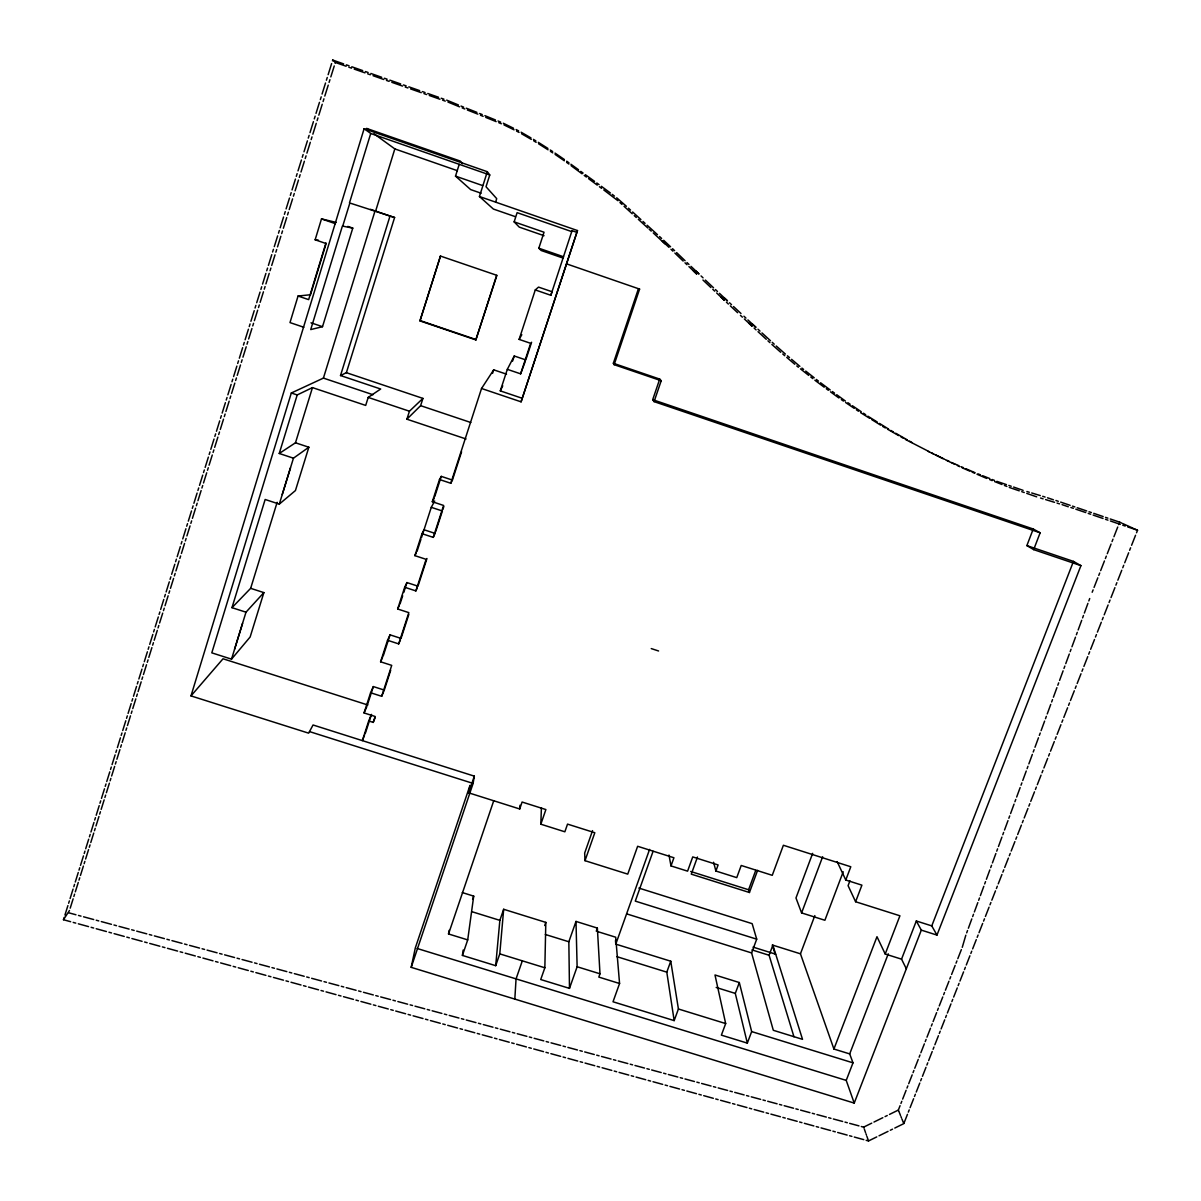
<?xml version="1.0" encoding="UTF-8"?>
<svg xmlns="http://www.w3.org/2000/svg" width="1201" height="1201" viewBox="0 0 1201 1201"><rect width="100%" height="100%" fill="white"/><g stroke="black" fill="none" stroke-linecap="round" stroke-linejoin="round"><path stroke-width="1.5" d="M615.482 940.488L615.783 944.136L670.759 961.22L678.415 1008.99L674.166 1020.61L613.02 1001.784L619.566 983.514L598.819 977.089L599.99 973.801L597.362 928.088L576 921.422L577.126 966.745L569.484 988.378L540.72 979.536L544.849 967.781L545.809 922.383L503.669 909.277L499.856 920.356L495.698 965.679L462.415 955.426L463.166 950.066M906.32 968.787L901.546 959.164L885.212 954.014L899.924 915.793L855.607 901.741L861.913 885.152L845.774 880.018L850.788 866.762L783.382 845.264L772.258 875.319L741.212 865.471L736.753 877.631L715.886 871.025L718.108 864.945L692.737 856.913L687.588 871.16L670.999 865.921L673.926 857.754L637.641 846.285L627.748 874.133L585.007 860.682L594.81 832.728L567.533 824.111L564.86 831.798L540.84 824.201L541.396 807.688M514.824 999.097L516.055 978.89L522.33 960.83M901.546 959.164L916.318 920.987L921.317 930.129L854.226 1103.088L411.192 967.345L415.321 947.919L470.011 785.319L468.705 792.84L519.718 808.979L519.988 805.24M495.698 965.679L499.781 953.879L503.669 909.277M462.415 955.426L467.714 939.888L473.704 896.126L462.295 892.568M467.714 939.888L448.528 933.973L449.129 930.355M411.192 967.345L473.104 783.427L474.32 776.146L313.056 724.984L308.642 733.165L190.989 695.904L364.113 128.732L487.336 171.713L489.768 174.971L486.015 186.74L496.719 198.645L495.608 202.113M364.473 735.492L362.342 740.612L368.707 720.96L373.211 722.401L375.132 716.472L364.053 712.944L370.584 692.752L381.678 696.295L391.721 665.369L380.582 661.796L387.533 640.283L398.687 643.886L408.82 612.63L397.651 608.997L404.677 587.259L415.876 590.907L426.115 559.336L414.885 555.643L421.986 533.679L433.246 537.372L443.604 505.456L432.315 501.718L439.491 479.514L450.795 483.267L481.541 388.493L521.084 401.84L577.486 230.562L479.439 196.514L487.336 171.713M310.158 294.77L298.058 296.031L289.996 322.589L303.808 327.257M325.801 243.443L315.142 239.795L321.493 218.897L336.205 222.41M325.966 242.917L308.657 299.634L298.058 296.031M310.308 295.341L325.906 244.208M373.001 394.724L323.414 378.105L291.318 392.997L211.796 652.849L231.523 659.154L250.138 636.995L263.875 592.603L250.649 588.34L231.973 607.676L245.995 612.18L263.875 592.603M364.113 128.732L370.734 133.476L349.476 202.909L394.604 217.486L346.383 372.685L340.514 375.538L390.01 216.06L370.539 209.349M342.72 226.133L349.566 203.96M231.973 607.676L265.151 499.481L279.293 504.12L295.431 490.563L308.852 447.222L295.476 442.794L279.248 453.483L293.449 458.181L308.852 447.222M279.248 453.483L297.202 394.949L312.47 387.608L365.689 405.413L368.212 397.411L380.672 389.019L340.514 375.538M352.779 228.115L342.39 226.073L310.714 329.584L322.514 326.687L352.779 228.115L347.81 226.404M250.649 588.34L277.146 502.303M295.476 442.794L312.47 387.608M231.523 659.154L245.995 612.18M279.293 504.12L293.449 458.181M323.414 378.105L375.042 210.896M375.673 210.956L394.829 148.909L374.021 133.791M70.649 921.707L63.473 919.726L64.208 917.384M64.944 915.027L67.902 905.614M68.637 903.257L69.373 900.9M70.108 898.543L73.066 889.1M73.816 886.728L74.552 884.371M75.288 881.999L78.26 872.511M79.011 870.14L79.746 867.768M80.497 865.396L83.469 855.893M84.22 853.506L84.956 851.119M85.706 848.747L88.694 839.199M89.444 836.812L90.195 834.41M90.946 832.023L93.948 822.445M94.699 820.058L95.449 817.656M96.2 815.254L99.203 805.646M99.953 803.244L100.719 800.842M101.469 798.425L104.487 788.787M105.238 786.37L106.003 783.953M106.754 781.536L109.786 771.868M110.537 769.451L111.303 767.019M112.053 764.602L115.101 754.889M115.866 752.457L116.617 750.024M117.383 747.592L120.43 737.849M121.196 735.417L121.962 732.97M122.727 730.538L125.79 720.765M126.555 718.318L127.321 715.871M128.087 713.424L131.164 703.606M131.93 701.159L132.695 698.697M133.476 696.235L136.554 686.402M137.319 683.939L138.1 681.462M138.866 679L141.958 669.122M142.739 666.645L143.504 664.183M144.285 661.706L147.393 651.798M148.173 649.306L148.939 646.829M149.72 644.352L152.842 634.398M153.623 631.906L154.404 629.414M155.184 626.922L158.307 616.954M159.087 614.447L159.868 611.955M160.649 609.447L163.786 599.434M164.567 596.927L165.363 594.42M166.143 591.913L169.296 581.854M170.077 579.347L170.872 576.825M171.653 574.303L174.821 564.23M175.601 561.708L176.397 559.171M177.193 556.648L180.36 546.53M181.156 543.993L181.952 541.456M182.747 538.919L185.915 528.77M186.71 526.218L187.521 523.681M188.317 521.144L191.499 510.95M192.295 508.398L193.106 505.846M193.901 503.294L197.099 493.056M197.91 490.503L198.705 487.936M199.516 485.369L202.729 475.116M203.524 472.548L204.335 469.966M205.146 467.399L208.374 457.101M209.169 454.518L209.98 451.936M210.791 449.354L214.033 439.026M214.844 436.443L215.655 433.846M216.465 431.264L219.708 420.89M220.519 418.293L221.329 415.696M222.155 413.084L225.413 402.68M226.223 400.068L227.049 397.471M227.86 394.859L231.132 384.41M231.958 381.798L232.769 379.186M233.594 376.559L236.882 366.08M237.693 363.453L238.519 360.825M239.344 358.198L242.632 347.674M243.458 345.047L244.283 342.405M245.109 339.778L248.427 329.209M249.253 326.567L250.078 323.925M250.904 321.283L254.222 310.684M255.062 308.026L255.888 305.369M256.714 302.712L260.047 292.083M260.887 289.426L261.713 286.754M262.554 284.097L265.901 273.423M266.727 270.75L267.568 268.078M268.408 265.391L271.756 254.687M272.597 252L273.438 249.313M274.278 246.64L277.656 235.891M278.497 233.189L279.338 230.502M280.178 227.8L283.556 217.021M284.412 214.318L285.253 211.616M286.093 208.914L289.486 198.075M290.342 195.373L291.182 192.655M292.038 189.938L295.446 179.069M296.302 176.352L297.142 173.635M297.998 170.902L301.421 160.003M302.277 157.271L303.132 154.539M303.988 151.806L307.411 140.847M308.267 138.115L309.137 135.368M309.993 132.635L313.431 121.646M314.287 118.884L315.157 116.137M316.013 113.389L319.466 102.355M320.337 99.593L321.207 96.831M322.063 94.068L325.531 83.004M326.402 80.227L327.272 77.465M328.143 74.687L331.611 63.578M332.482 60.801L332.722 60.05L343.636 63.893M63.473 919.726L69.478 910.478M70.213 908.151L73.126 898.828M73.862 896.501L74.597 894.175M75.318 891.833L78.26 882.48M78.996 880.138L79.731 877.796M80.452 875.454L83.394 866.071M84.145 863.714L84.881 861.372M85.616 859.015L88.559 849.602M89.309 847.245L90.045 844.888M90.781 842.532L93.738 833.089M94.489 830.717L95.224 828.345M95.975 825.988L98.947 816.5M99.683 814.128L100.434 811.756M101.169 809.384L104.157 799.866M104.907 797.494L105.643 795.107M106.394 792.72L109.381 783.187M110.132 780.8L110.882 778.398M111.633 776.011L114.635 766.433M115.386 764.046L116.137 761.644M116.887 759.242L119.905 749.634M120.655 747.232L121.406 744.83M122.172 742.413L125.189 732.775M125.94 730.358L126.706 727.941M127.456 725.539L130.489 715.856M131.254 713.439L132.02 711.007M132.771 708.59L135.818 698.877M136.584 696.46L137.334 694.028M138.1 691.596L141.163 681.853M141.913 679.406L142.679 676.974M143.444 674.527L146.507 664.754M147.288 662.306L148.053 659.859M148.819 657.412L151.896 647.609M152.662 645.162L153.428 642.7M154.208 640.238L157.286 630.405M158.052 627.943L158.832 625.466M159.598 623.004L162.705 613.126M163.471 610.663L164.252 608.186M165.032 605.709L168.125 595.801M168.906 593.324L169.686 590.847M170.467 588.355L173.59 578.417M174.37 575.925L175.151 573.432M175.931 570.94L179.054 560.972M179.835 558.48L180.615 555.973M181.411 553.481L184.549 543.468M185.329 540.96L186.11 538.453M186.906 535.946L190.043 525.888M190.839 523.381L191.635 520.859M192.415 518.352L195.583 508.263M196.364 505.741L197.159 503.219M197.955 500.682L201.122 490.578M201.918 488.041L202.714 485.504M203.509 482.967L206.692 472.819M207.488 470.282L208.283 467.729M209.079 465.192L212.277 454.999M213.072 452.447L213.868 449.895M214.679 447.342L217.876 437.119M218.687 434.567L219.483 432M220.293 429.448L223.506 419.179M224.317 416.612L225.112 414.045M225.923 411.478L229.151 401.179M229.961 398.597L230.772 396.03M231.568 393.448L234.811 383.119M235.621 380.522L236.432 377.94M237.243 375.358L240.5 364.984M241.311 362.387L242.122 359.79M242.947 357.192L246.205 346.789M247.016 344.192L247.841 341.579M248.652 338.967L251.925 328.534M252.75 325.921L253.561 323.294M254.387 320.682L257.675 310.203M258.5 307.576L259.311 304.964M260.137 302.337L263.439 291.813M264.265 289.186L265.091 286.559M265.916 283.916L269.219 273.363M270.045 270.72L270.886 268.078M271.711 265.436L275.029 254.837M275.855 252.195L276.695 249.538M277.521 246.881L280.854 236.252M281.695 233.594L282.52 230.937M283.361 228.265L286.709 217.606M287.534 214.934L288.375 212.262M289.216 209.59L292.579 198.886M293.419 196.198L294.26 193.526M295.101 190.839L298.464 180.09M299.304 177.403L300.145 174.715M300.986 172.028L304.378 161.249M305.219 158.547L306.06 155.845M306.916 153.143L310.308 142.319M311.149 139.616L312.005 136.899M312.861 134.182L316.253 123.328M317.109 120.61L317.965 117.893M318.82 115.176L322.228 104.277M323.084 101.545L323.94 98.812M324.795 96.08L328.233 85.136M329.089 82.404L329.945 79.656M330.815 76.924L334.253 65.95M335.109 63.188L335.154 62.287M481.091 193.211L470.657 189.593L455.509 176.127L459.232 164.312M419.96 320.907L440.467 256.068L419.96 320.907L475.851 339.898L496.899 275.344L440.467 256.068M466.048 438.981L406.899 419.194L409.436 411.222L422.932 398.402L346.383 372.685M406.899 419.194L420.62 405.668L422.932 398.402M475.851 339.898L496.644 275.374M544.023 235.696L519.267 227.124L514.148 221.87L517.121 212.652L571.736 231.613L572.036 230.682L576.675 232.288M367.431 704.837L373.331 686.582L384.275 690.08L390.7 670.263M383.194 656.061L390.055 634.849L401.044 638.407L408.82 614.432M400.023 604.013L402.68 595.771M403.746 592.468L406.944 582.575L417.978 586.178L426.971 558.51M417.017 551.424L420.935 539.339M421.491 537.613L431.279 507.332L434.687 500.997M434.747 496.583L441.277 476.377L452.417 480.085L461.589 451.801M365.194 733.781L371.469 714.4L368.707 720.96M435.663 531.683L442.388 510.995L431.279 507.332M442.869 509.494L443.845 506.477M492.56 373.346L493.701 369.833L506.537 374.172M538.829 248.217L563.494 256.744L563.059 258.065L541.156 250.499L538.829 248.217L544.038 232.228L514.148 221.87M522.12 398.252L500.292 390.88L507.317 369.338L514.253 355.991L525.798 359.91L531.593 342.24M507.317 369.338L520.634 373.841L530.647 343.321L519.132 339.403L535.286 289.936L538.528 287.099L552.01 291.723L550.839 295.281L535.286 289.936M512.587 361.096L514.253 355.991M550.839 295.281L572.036 230.682M521.084 401.84L577.486 230.562M468.705 792.84L474.32 776.146M614.146 364.684L613.351 363.272L638.407 288.78L639.593 289.096L614.146 364.684L661.211 380.732L654.08 401.629L1040.141 532.794L1033.671 549.623L1080.93 565.641L936.975 935.084L921.317 930.129M448.528 933.973L493.746 800.707M472.609 899.369L473.704 896.126M654.08 401.629L652.698 399.678L659.724 379.096L613.351 363.272M519.718 808.979L522.09 802.028L545.885 809.564L540.84 824.201M544.699 925.536L545.809 922.383M592.543 830.627L584.677 853.055L585.007 860.682M569.484 988.378L568.839 941.764L576 921.422M596.281 931.18L597.362 928.088M615.783 944.136L649.591 849.392M653.089 851.284L635.284 901.11L756.705 939.167L751.601 952.933L773.309 1030.293L802.523 1039.33L772.859 945.172L800.451 953.819L833.914 1049.028L849.692 1053.908L852.995 1062.84L846.225 1080.405L854.226 1103.088M697.481 857.019L691.281 874.148L749.439 892.508L757.606 870.35M674.166 1020.61L666.795 972.149L670.759 961.22M965.829 935.189L962.256 947.349M966.685 932.862L967.526 930.55M968.381 928.223L971.804 918.915M972.66 916.603L973.516 914.276M974.371 911.949L977.809 902.627M978.665 900.3L979.521 897.958M980.376 895.631L983.814 886.293M984.67 883.951L985.541 881.624M986.396 879.282L989.834 869.929M990.705 867.587L991.561 865.245M992.431 862.903L995.869 853.521M996.74 851.179L997.596 848.837M998.466 846.495L1001.919 837.097M1002.79 834.74L1003.646 832.398M1004.516 830.041L1007.984 820.628M1008.855 818.271L1009.711 815.914M1010.581 813.557L1014.049 804.13M1014.92 801.758L1015.791 799.401M1016.662 797.044L1020.144 787.586M1021.015 785.214L1021.886 782.857M1022.757 780.485L1026.239 771.012M1027.11 768.64L1027.981 766.268M1028.852 763.896L1032.35 754.408M1033.22 752.036L1034.106 749.664M1034.977 747.277L1038.475 737.774M1039.345 735.387L1040.231 733M1041.102 730.628L1044.615 721.095M1045.486 718.708L1046.371 716.321M1047.242 713.934L1050.755 704.386M1051.641 701.985L1052.526 699.598M1053.397 697.211L1056.925 687.633M1057.811 685.246L1058.682 682.844M1059.567 680.442L1063.095 670.849M1063.981 668.447L1064.867 666.045M1065.752 663.658L1069.28 654.035M1070.166 651.633L1071.052 649.231M1071.938 646.814L1075.495 637.191M1076.381 634.774L1077.267 632.357M1078.153 629.955L1081.711 620.301M1082.596 617.884L1083.482 615.467M1084.368 613.05L1087.926 603.367M1088.827 600.95L1089.712 598.533M749.439 892.508L748.598 889.761L755.729 870.425M520.634 373.841L525.152 361.651M747.337 1043.129L735.297 993.407L739.321 982.538L714.985 974.972L725.674 1023.567L721.381 1035.142L747.337 1043.129L751.661 1031.584L739.321 982.538M793.966 1036.793L769.09 955.26L772.859 945.172M812.657 853.341L795.978 897.973L801.592 912.91L824.892 920.266L843.207 871.776M801.592 912.91L822.64 856.763M800.451 953.819L814.833 915.597M849.933 880.798L848.086 885.662L855.607 901.741M833.914 1049.028L876.985 936.705L885.212 954.014M1033.671 549.623L1026.87 545.599L1033.235 528.995L652.698 399.678M849.692 1053.908L888.26 953.819M936.975 935.084L931.766 925.896L1073.469 561.392L1026.87 545.599M1092.174 592.258L1093.12 589.856M1094.051 587.454L1097.819 577.831M1098.765 575.429L1099.711 573.012M1100.656 570.61L1104.44 560.957M1105.385 558.54L1106.331 556.123M1107.277 553.706L1111.075 544.023M1112.021 541.591L1112.982 539.159M1113.928 536.742L1117.726 527.029M1118.686 524.597L1119.632 522.15L1110.234 518.967M889.476 1114.423L898.348 1110.069L900.074 1105.686M900.93 1103.479L901.801 1101.287M902.657 1099.095L906.109 1090.298M906.98 1088.091L907.836 1085.899M908.707 1083.692L912.175 1074.865M913.045 1072.658L913.901 1070.451M914.772 1068.244L918.255 1059.387M919.125 1057.18L919.996 1054.958M920.867 1052.737L924.35 1043.864M925.22 1041.642L926.106 1039.405M926.977 1037.184L930.475 1028.281M931.345 1026.044L932.231 1023.822M933.102 1021.586L936.615 1012.653M937.486 1010.416L938.371 1008.164M939.242 1005.928L942.77 996.965M943.656 994.713L944.526 992.476M945.412 990.225L948.955 981.232M949.841 978.98L950.712 976.728M951.597 974.476L955.155 965.439M956.041 963.187L956.927 960.92M957.813 958.668L961.37 949.616M903.948 1123.25L907.461 1114.348M908.331 1112.126L909.217 1109.889M910.088 1107.667L913.616 1098.735M914.486 1096.498L915.372 1094.261M916.258 1092.024L919.786 1083.062M920.672 1080.81L921.557 1078.573M922.443 1076.321L925.986 1067.329M926.872 1065.077L927.757 1062.825M928.643 1060.573L932.201 1051.551M933.087 1049.299L933.973 1047.032M934.858 1044.78L938.431 1035.727M939.317 1033.46L940.218 1031.194M941.104 1028.927L944.692 1019.844M945.577 1017.562L946.478 1015.295M947.379 1013.013L950.967 1003.901M951.853 1001.634L952.753 999.352M953.654 997.07L957.257 987.928M958.158 985.631L959.059 983.349M959.959 981.052L963.577 971.879M964.478 969.582L965.379 967.285M966.295 964.988L969.913 955.786M970.828 953.489L971.729 951.177M972.645 948.88L976.278 939.632M977.179 937.335L978.094 935.024M979.01 932.697L982.658 923.434M983.574 921.122L984.49 918.795M985.405 916.483L989.054 907.175M989.969 904.848L990.9 902.521M991.816 900.195L995.479 890.872M996.41 888.545L997.325 886.203M998.241 883.861L1001.934 874.508M1002.85 872.166L1003.781 869.824M1004.697 867.482L1008.405 858.084M1009.32 855.743L1010.251 853.386M1011.182 851.029L1014.89 841.616M1015.821 839.259L1016.752 836.902M1017.667 834.53L1021.405 825.087M1022.336 822.715L1023.267 820.343M1024.198 817.986L1027.936 808.498M1028.867 806.126L1029.797 803.739M1030.743 801.367L1034.481 791.849M1035.427 789.477L1036.358 787.09M1037.304 784.703L1041.057 775.155M1042.003 772.768L1042.948 770.366M1043.894 767.979L1047.662 758.401M1048.608 755.999L1049.554 753.597M1050.5 751.195L1054.283 741.587M1055.229 739.17L1056.189 736.768M1057.135 734.366L1060.933 724.713M1061.879 722.296L1062.84 719.879M1063.786 717.462L1067.599 707.779M1068.56 705.362L1069.506 702.945M1070.466 700.513L1074.294 690.8M1075.24 688.368L1076.201 685.936M1077.162 683.504L1081.005 673.761M1081.966 671.314L1082.927 668.882M1083.887 666.435L1087.746 656.647M1088.707 654.2L1089.667 651.753M1090.628 649.306L1094.501 639.487M1095.462 637.04L1096.438 634.578M1097.399 632.116L1101.287 622.268M1102.248 619.806L1103.224 617.344M1104.199 614.867L1108.088 604.989M1109.063 602.512L1110.039 600.05M1111.015 597.573L1114.918 587.649M1115.894 585.172L1116.87 582.68M1117.846 580.203L1121.764 570.25M1122.755 567.758L1123.731 565.266M1124.721 562.774L1128.655 552.79M1129.631 550.298L1130.621 547.791M1131.597 545.284L1135.545 535.271M1136.536 532.764L1137.527 530.257L1133.999 528.665M373.211 722.401L375.237 717.462M381.678 696.295L384.275 690.08M398.687 643.886L400.458 639.773M364.053 712.944L366.89 706.503M370.584 692.752L373.331 686.582M415.876 590.907L417.287 587.754M380.582 661.796L382.549 657.487M387.533 640.283L390.055 634.849M433.246 537.372L435.107 533.409L424.028 529.761L421.986 533.679M397.651 608.997L399.227 605.679M404.677 587.259L406.944 582.575M500.292 390.88L502.754 385.806M414.885 555.643L416.312 552.835M450.795 483.267L452.417 480.085M432.315 501.718L434.207 498.265M439.491 479.514L441.277 476.377M519.132 339.403L521.819 334.704M481.541 388.493L493.701 369.833M234.57 649.231L242.557 623.349M190.989 695.904L223.026 658.779L367.791 704.987M282.25 494.527L290.477 467.835M566.527 263.86L639.593 289.096M861.297 1126.508L863.624 1127.139L871.746 1123.145M873.953 1122.049L882.825 1117.696M885.047 1116.615L887.254 1115.519M866.146 1140.304L868.518 1140.95L876.775 1136.897M879.027 1135.801L888.034 1131.372M890.286 1130.261L892.538 1129.165M894.79 1128.054L903.813 1123.626L901.921 1118.957M315.142 239.795L318.385 240.185M68.742 912.805L75.948 914.757M78.485 915.432L81.022 916.123M83.56 916.798L93.708 919.546M96.245 920.221L98.767 920.912M101.304 921.587L111.438 924.32M113.96 924.995L116.497 925.686M119.019 926.361L129.123 929.094M131.66 929.769L134.182 930.46M136.704 931.135L146.792 933.853M149.314 934.528L151.821 935.219M154.344 935.894L164.417 938.612M166.924 939.287L169.446 939.963M171.953 940.638L182.012 943.355M184.519 944.031L187.026 944.707M189.533 945.382L199.561 948.084M202.068 948.76L204.575 949.436M207.082 950.111L217.096 952.813M219.588 953.489L222.095 954.164M224.587 954.825L234.585 957.527M237.077 958.203L239.569 958.863M242.062 959.539L252.045 962.226M254.537 962.902L257.029 963.577M259.506 964.253L269.459 966.925M271.951 967.601L274.444 968.276M276.921 968.937L286.859 971.624M289.336 972.285L291.813 972.96M294.305 973.621L304.213 976.293M306.69 976.968L309.167 977.629M311.644 978.305L321.538 980.977M324.015 981.637L326.477 982.298M328.954 982.973L338.832 985.631M341.294 986.291L343.771 986.967M346.233 987.627L356.081 990.285M358.559 990.945L361.021 991.621M363.468 992.281L373.316 994.938M375.778 995.599L378.225 996.26M380.687 996.92L390.505 999.562M392.967 1000.223L395.414 1000.883M397.861 1001.544L407.664 1004.201M410.111 1004.862L412.559 1005.507M415.006 1006.168L424.794 1008.81M427.241 1009.471L429.688 1010.131M432.12 1010.792L441.893 1013.419M444.325 1014.079L446.772 1014.74M449.204 1015.4L458.947 1018.028M461.394 1018.673L463.826 1019.334M466.258 1019.994L475.986 1022.621M478.418 1023.267L480.85 1023.928M483.267 1024.573L492.98 1027.2M495.412 1027.846L497.83 1028.506M500.262 1029.152L509.945 1031.779M512.362 1032.425L514.794 1033.07M517.211 1033.731L526.879 1036.343M529.296 1036.988L531.713 1037.634M534.13 1038.295L543.783 1040.892M546.2 1041.552L548.602 1042.198M551.019 1042.843L560.657 1045.44M563.059 1046.086L565.461 1046.747M567.878 1047.392L577.486 1049.989M579.888 1050.635L582.305 1051.28M584.692 1051.926L594.3 1054.523M596.702 1055.169L599.089 1055.814M601.491 1056.46L611.069 1059.042M613.471 1059.687L615.858 1060.333M618.26 1060.978L627.823 1063.561M630.21 1064.191L632.597 1064.837M634.984 1065.482L644.532 1068.064M646.919 1068.71L649.306 1069.34M651.678 1069.986L661.211 1072.553M663.598 1073.199L665.97 1073.844M668.356 1074.49L677.859 1077.042M680.231 1077.687L682.618 1078.333M684.99 1078.963L694.478 1081.531M696.85 1082.161L699.222 1082.807M701.594 1083.452L711.067 1086.004M713.439 1086.635L715.796 1087.28M718.168 1087.911L727.626 1090.463M729.983 1091.108L732.355 1091.739M734.712 1092.37L744.155 1094.922M746.512 1095.552L748.869 1096.198M751.225 1096.828L760.638 1099.365M762.995 1099.996L765.352 1100.641M767.709 1101.272L777.107 1103.809M779.464 1104.44L781.806 1105.07M784.148 1105.701L793.546 1108.238M795.888 1108.868L798.23 1109.499M800.572 1110.129L809.939 1112.666M812.281 1113.297L814.623 1113.928M816.965 1114.558L826.318 1117.08M828.66 1117.711L830.987 1118.341M833.329 1118.972L842.652 1121.479M844.994 1122.109L847.321 1122.74M849.647 1123.37L858.97 1125.877M73.216 922.413L75.768 923.104M78.335 923.809L88.559 926.617M91.111 927.322L93.663 928.028M96.215 928.733L106.424 931.541M108.976 932.231L111.528 932.937M114.08 933.642L124.258 936.435M126.811 937.14L129.363 937.831M131.9 938.536L142.078 941.329M144.615 942.034L147.153 942.725M149.705 943.431L159.853 946.223M162.39 946.913L164.927 947.604M167.464 948.31L177.613 951.087M180.135 951.793L182.672 952.483M185.209 953.174L195.328 955.966M197.85 956.657L200.387 957.347M202.909 958.053L213.012 960.83M215.534 961.521L218.057 962.211M220.594 962.902L230.682 965.679M233.189 966.37L235.711 967.06M238.233 967.751L248.307 970.528M250.829 971.219L253.336 971.909M255.858 972.6L265.901 975.362M268.423 976.053L270.931 976.743M273.438 977.434L283.481 980.181M285.988 980.872L288.495 981.562M291.002 982.253L301.016 985M303.523 985.691L306.03 986.381M308.522 987.072L318.535 989.819M321.027 990.51L323.534 991.185M326.026 991.876L336.01 994.623M338.502 995.314L341.009 995.989M343.501 996.68L353.469 999.412M355.961 1000.103L358.453 1000.793M360.931 1001.469L370.884 1004.201M373.376 1004.892L375.868 1005.567M378.345 1006.258L388.283 1008.99M390.76 1009.666L393.252 1010.356M395.73 1011.032L405.653 1013.764M408.13 1014.44L410.607 1015.115M413.084 1015.806L422.992 1018.523M425.454 1019.199L427.931 1019.874M430.408 1020.565L440.302 1023.282M442.764 1023.958L445.241 1024.633M447.703 1025.309L457.566 1028.026M460.043 1028.702L462.505 1029.377M464.967 1030.053L474.83 1032.77M477.277 1033.445L479.739 1034.121M482.201 1034.797L492.05 1037.499M494.497 1038.174L496.959 1038.85M499.421 1039.526L509.239 1042.228M511.686 1042.903L514.148 1043.564M516.595 1044.239L526.398 1046.942M528.845 1047.617L531.292 1048.278M533.754 1048.953L543.543 1051.641M545.975 1052.316L548.422 1052.992M550.869 1053.667L560.642 1056.355M563.089 1057.015L565.521 1057.691M567.968 1058.366L577.726 1061.038M580.158 1061.714L582.59 1062.375M585.037 1063.05L594.765 1065.722M597.197 1066.398L599.644 1067.058M602.076 1067.734L611.789 1070.406M614.221 1071.067L616.653 1071.742M619.085 1072.403L628.784 1075.075M631.216 1075.736L633.633 1076.411M636.065 1077.072L645.748 1079.729M648.18 1080.405L650.597 1081.065M653.014 1081.726L662.697 1084.383M665.114 1085.058L667.531 1085.719M669.933 1086.38L679.601 1089.037M682.018 1089.697L684.42 1090.358M686.837 1091.018L696.475 1093.676M698.892 1094.336L701.294 1094.997M703.711 1095.657L713.334 1098.314M715.736 1098.975L718.138 1099.636M720.555 1100.296L730.163 1102.923M732.565 1103.584L734.967 1104.244M737.369 1104.905L746.962 1107.547M749.364 1108.208L751.751 1108.868M754.153 1109.529L763.731 1112.156M766.118 1112.817L768.52 1113.477M770.907 1114.123L780.47 1116.75M782.857 1117.41L785.259 1118.071M787.646 1118.732L797.194 1121.344M799.581 1122.004L801.953 1122.665M804.34 1123.31L813.873 1125.938M816.26 1126.583L818.647 1127.244M821.019 1127.904L830.537 1130.516M832.909 1131.162L835.295 1131.822M837.667 1132.468L847.17 1135.08M849.542 1135.741L851.914 1136.386M854.286 1137.047L863.774 1139.644M1026.885 491.509L1029.302 492.245M1031.704 492.965L1040.276 495.578M1042.693 496.313L1045.095 497.049M1040.576 498.055L1043.099 498.82M1045.606 499.586L1054.553 502.333M1057.06 503.099L1059.567 503.865M417.092 948.46L846.225 1080.405M390.01 216.06L394.604 217.486M577.126 966.745L599.99 973.801M499.781 953.879L544.849 967.781M678.415 1008.99L725.674 1023.567M751.661 1031.584L852.995 1062.84M598.038 931.721L615.693 937.215L619.566 983.514M472.203 911.784L499.856 920.356M545.314 934.468L568.839 941.764M616.713 956.612L666.795 972.149M716.186 987.477L735.297 993.407M753.072 947.109L775.696 954.195M751.976 949.901L769.09 955.26M627.132 914.021L751.601 952.933M638.842 888.064L752.156 923.659L756.705 939.167M916.318 920.987L931.766 925.896M309.498 731.589L473.104 783.427M690.695 871.476L748.598 889.761M651.257 648.585L658.583 650.987M291.318 392.997L297.202 394.949M420.62 405.668L470.822 422.512M368.212 397.411L409.436 411.222M310.999 322.799L322.514 326.687M1047.497 497.784L1053.427 499.796M1055.919 500.487L1058.291 501.297M1060.663 502.108L1070.136 505.321M1072.508 506.131L1074.865 506.927M1077.237 507.738L1086.68 510.95M1089.037 511.746L1091.409 512.557M1093.766 513.352L1103.179 516.565M1105.536 517.361L1107.892 518.156M996.875 481.361L1006.438 484.603M1008.825 485.429L1011.212 486.24M420.53 320.697L476.181 339.613M1062.074 504.645L1068.274 506.762M1070.872 507.483L1073.349 508.323M1075.826 509.179L1085.734 512.557M1088.196 513.397L1090.673 514.253M1093.15 515.094L1103.028 518.472M1105.49 519.312L1107.968 520.153M1110.43 520.994L1120.293 524.372M1122.755 525.212L1125.217 526.053M1127.679 526.894L1137.527 530.257M1009.29 487.426L1019.259 490.834M1021.751 491.674L1024.243 492.53M321.493 218.897L335.424 223.686M515.199 216.615L493.386 209.049L479.439 196.514M1013.599 487.066L1023.132 490.353M370.734 133.476L489.768 174.971M394.829 148.909L457.371 170.692M455.509 176.127L482.622 185.57M1026.735 493.386L1036.658 496.839M346.353 64.839L349.086 65.8M351.803 66.761L362.687 70.589M365.404 71.55L368.137 72.495M370.854 73.456L381.723 77.284M384.425 78.23L387.142 79.191M389.86 80.137L400.699 83.95M403.416 84.911L406.118 85.856M408.835 86.817L419.659 90.615M422.362 91.576L425.064 92.522M427.766 93.468L438.56 97.266M441.262 98.227L443.965 99.173M335.349 62.467L346.128 66.25M348.815 67.196L351.518 68.142M354.205 69.088L364.969 72.871M367.656 73.816L370.343 74.762M373.031 75.708L383.765 79.491M386.452 80.422L389.139 81.368M391.811 82.314L402.53 86.082M405.217 87.027L407.89 87.958M410.562 88.904L421.266 92.672M423.938 93.603L426.61 94.549M429.282 95.48L439.956 99.248M442.629 100.178L445.286 101.109M466.288 108.165L476.917 112.354M467.369 110.012L477.863 114.14M978.064 473.9L980.421 474.83M982.763 475.761L989.819 478.553M992.176 479.499L994.518 480.43M989.714 479.634L992.176 480.61M994.623 481.586L1001.964 484.498M1004.411 485.474L1006.858 486.45M479.589 113.494L482.232 114.56M484.874 115.641L495.428 119.935M480.505 115.266L483.117 116.332M485.729 117.398L496.163 121.631M446.667 100.118L458.392 104.952M461.034 106.048L463.676 107.144M447.958 102.055L459.548 106.844M462.16 107.91L464.772 108.991M498.07 121.001L500.697 122.112M498.775 122.697L501.372 123.778M951.552 462.535L958.833 465.688M961.16 466.694L963.487 467.699M965.814 468.705L975.122 472.729M962.151 467.82L969.717 471.092M972.149 472.143L974.566 473.194M976.983 474.23L986.667 478.418M1119.632 522.15L1121.944 523.201M1122.74 523.561L1125.953 525.017M1126.763 525.377L1127.589 525.753M1128.4 526.128L1131.687 527.614M1132.513 527.99L1133.339 528.365M928.283 451.426L933.162 453.768M935.474 454.864L944.662 459.247M946.958 460.343L949.255 461.439M943.055 458.692L931.736 453.002M945.457 459.833L955.005 464.397M957.392 465.538L959.764 466.679M503.309 123.223L513.548 128.237M503.955 124.889L514.073 129.843M516.085 129.528L518.607 130.849M516.58 131.119L519.087 132.425M905.359 439.416L929.379 451.771M1033.235 528.995L1040.141 532.794M1073.469 561.392L1080.93 565.641M890.827 430.453L893.424 431.94M895.736 433.261L907.28 439.866M909.592 441.187L911.904 442.508M882.795 426.49L885.302 427.931M887.539 429.207L898.678 435.588M900.915 436.864L903.137 438.14M521.114 132.2L530.977 137.905M521.564 133.761L531.307 139.406M533.424 139.361L535.856 140.862M533.724 140.847L536.126 142.334M867.888 416.192L877.24 422.001M879.507 423.413L888.575 429.057M860.637 412.679L869.674 418.323M871.866 419.674L880.618 425.139M538.288 142.319L547.911 148.414M538.543 143.76L548.031 149.795M550.283 149.99L552.655 151.536M550.388 151.341L552.745 152.872M847.906 402.725L850.128 404.212M852.35 405.713L861.237 411.703M863.459 413.204L865.666 414.705M841.316 399.618L843.462 401.074M845.609 402.53L854.211 408.34M856.343 409.781L858.49 411.237M555.042 153.097L564.395 159.538M555.087 154.404L564.335 160.784M566.632 162.405L568.899 164.057M566.707 161.189L569.004 162.841M570.925 164.237L578.492 169.716M580.789 171.383L583.085 173.034M585.367 174.7L594.54 181.336M596.822 182.987L599.104 184.639M369.563 130.549L366.575 128.402L460.253 161.069L462.67 163.681M830.206 389.95L820.583 382.774M832.383 391.541L834.545 393.117M836.722 394.709L845.399 401.044M824.186 387.217L814.863 380.237M826.288 388.764L828.39 390.295M830.492 391.841L838.898 397.981M601.386 186.305L610.453 193.016M571.106 165.678L582.035 173.815M584.226 175.436L586.403 177.057M588.58 178.679L597.257 185.119M599.419 186.725L601.581 188.332M603.743 189.938L617.914 200.717M612.24 194.382L614.477 196.093M616.713 197.805L626.397 206.287M801.923 368.091L803.604 369.413M805.721 371.079L814.218 377.775M816.35 379.441L818.466 381.107M796.773 365.96L798.41 367.236M800.467 368.872L808.693 375.373M810.75 376.994L812.807 378.615M785.379 354.055L776.236 345.993M787.451 355.811L789.522 357.568M791.594 359.324L799.866 366.35M780.725 352.283L771.853 344.432M782.737 353.995L784.748 355.706M786.76 357.418L794.777 364.248M628.468 208.193L630.555 210.085M632.627 211.976L640.929 219.558M643 221.449L645.072 223.341M647.144 225.233L657.487 234.66M659.559 236.537L661.616 238.429M663.688 240.305L670.578 246.775M619.956 202.579L621.998 204.455M624.055 206.317L632.221 213.763M634.263 215.625L636.305 217.486M638.332 219.348L647.834 228.01M649.201 229.256L651.227 231.102M653.254 232.949L665.084 243.923M772.213 342.315L774.225 344.162M662.246 241.026L668.987 247.376M761.989 332.932L770.487 340.739M767.949 340.844L769.901 342.63M332.722 60.05L334.118 61.341M752.502 324.18L755.969 327.378L747.938 319.931M757.981 329.224L759.993 331.086M758.026 331.686L766.268 339.298M743.914 316.208L745.926 318.07M748.808 323.129L752.171 326.252L744.365 318.986M754.123 328.068L756.075 329.885M733.526 306.54L741.002 313.506M740.447 315.353L742.398 317.169M724.038 297.653L727.506 300.896L719.474 293.344M729.517 302.772L731.514 304.649M715.451 289.561L717.462 291.453M730.343 305.895L737.624 312.71M721.11 297.202L724.473 300.385L716.667 292.999M726.44 302.217L728.391 304.063M712.733 289.291L714.7 291.152M705.392 280.073L713.544 287.775M695.574 270.735L699.042 274.023L691.01 266.367M701.054 275.945L703.05 277.851M702.945 280.013L710.887 287.549M686.987 262.539L688.999 264.46M693.382 270.871L696.745 274.083L688.924 266.592M684.99 262.824L686.957 264.715M676.598 252.585L685.08 260.722M672.59 248.712L674.602 250.649M674.872 253.081L683.144 261.052M670.954 249.283L672.905 251.174M659.724 379.096L661.211 380.732M837.172 861.627L845.774 880.018M898.348 1110.069L898.678 1110.91M898.964 1111.586L900.525 1115.489M900.99 1116.645L901.456 1117.801M863.624 1127.139L863.924 1127.979M864.345 1129.15L865.576 1132.648M865.996 1133.834L866.416 1135.005M866.837 1136.191L868.518 1140.95M772.288 944.992L775.125 954.014M713.604 862.258L715.886 871.025M668.972 855.052L670.999 865.921"/></g></svg>
